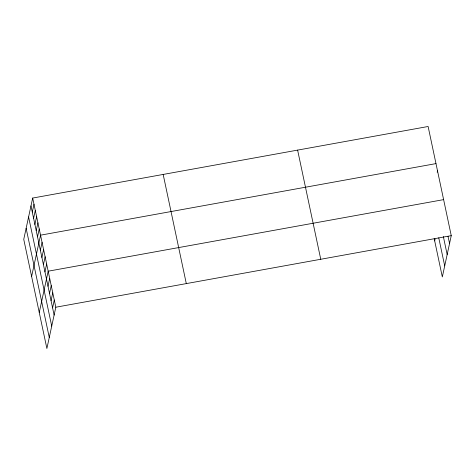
<?xml version="1.0" encoding="UTF-8"?>
<svg xmlns="http://www.w3.org/2000/svg" width="475" height="475" viewBox="0 0 475 475"><rect width="100%" height="100%" fill="white"/><g stroke="black" fill="none" stroke-linecap="round" stroke-linejoin="round"><path stroke-width="0.71" d="M32.674 198.057L23.75 239.347L46.882 348.508L55.812 307.218L32.674 198.057L428.117 126.492L451.25 235.653L442.326 276.943L434.233 238.759M32.288 212.105L33.986 204.244M33.6 218.292L35.298 210.431M34.907 224.479L36.611 216.618M36.219 230.666L37.923 222.799M37.531 236.853L39.229 228.986M31.617 276.462L40.541 235.172L435.979 163.608M40.369 250.242L42.067 242.381M41.895 257.444L43.599 249.583M43.421 264.652L45.125 256.785M44.953 271.854L46.651 263.993M39.253 312.485L48.177 271.195L443.614 199.631M48.005 286.265L49.703 278.403M49.531 293.473L51.229 285.606M51.057 300.675L52.761 292.808M52.583 307.877L54.287 300.016M437.196 172.241L437.505 170.81M434.69 240.92L435.088 239.079M55.812 307.218L451.25 235.653M448.02 236.312L449.552 243.521M443.347 236.538L447.165 254.547M438.752 237.815L444.707 265.911M297.617 150.112L320.756 259.273M163.168 174.444L186.307 283.605M30.976 205.924L54.114 315.085M28.589 216.95L51.728 326.111M26.137 228.315L49.269 337.476"/></g></svg>
